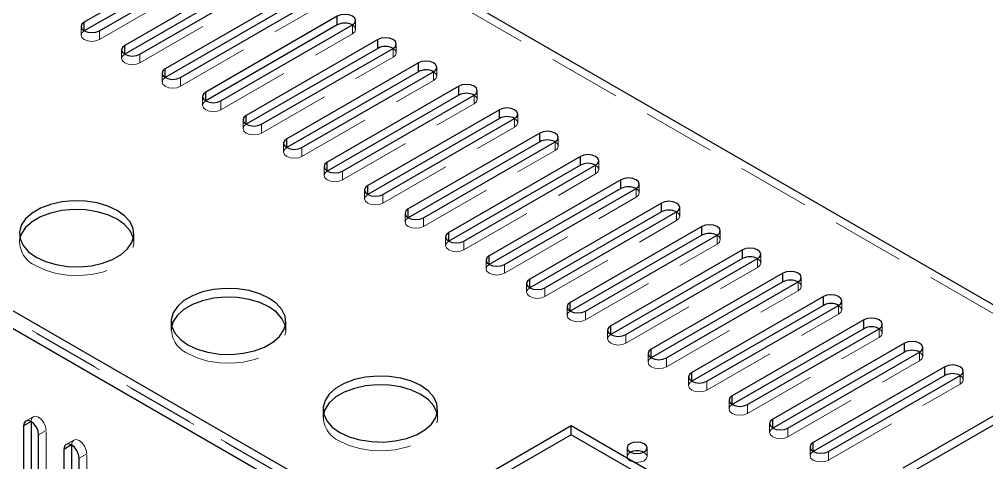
# Model space of a CAD drawing. Header units: millimetres. Extents: x 20 to 1161, y 26 to 820.
# Drawn here: x 979.6 to 1047.2, y 741.4 to 772.3 of the extents above; entities that cross this region are included whole.
import ezdxf

# ---------------------------------------------------------------- set-up
doc = ezdxf.new("R2010")
doc.units = ezdxf.units.MM
doc.header["$LTSCALE"] = 4
doc.linetypes.add('HIDDEN', pattern=[1.905, 1.27, -0.635])
doc.layers.add('SLD-0', color=7, linetype='Continuous')

msp = doc.modelspace()

# ---------------------------------------------------------------- linework, layer by layer
at = {"layer": 'SLD-0', "linetype": 'Continuous', "lineweight": 25}
for p, q in [((970.679, 796.826), (1117.05, 712.327)), ((934.316, 777.875), (1084.223, 691.335)), ((1083.675, 690.386), (933.768, 776.925)), ((993.342, 777.456), (984.149, 772.15)), ((993.342, 776.844), (984.149, 771.537)), ((985.21, 771.537), (994.402, 776.844)), ((996.17, 775.823), (986.978, 770.517)), ((996.17, 775.211), (986.978, 769.904)), ((988.038, 769.904), (997.231, 775.211)), ((998.999, 774.191), (989.806, 768.884)), ((998.999, 773.578), (989.806, 768.272)), ((990.867, 768.272), (1000.059, 773.578)), ((984.149, 771.537), (984.149, 772.15)), ((1001.827, 772.558), (992.635, 767.251)), ((1001.827, 771.945), (1001.827, 772.558)), ((1001.827, 771.945), (992.635, 766.639)), ((993.695, 766.639), (1002.888, 771.945)), ((1004.655, 770.925), (995.463, 765.618)), ((1004.655, 770.313), (1004.655, 770.925)), ((986.978, 769.904), (986.978, 770.517)), ((1004.655, 770.313), (995.463, 765.006)), ((996.524, 765.006), (1005.716, 770.313)), ((989.806, 768.272), (989.806, 768.884)), ((1007.484, 769.292), (998.291, 763.985)), ((1007.484, 768.68), (1007.484, 769.292)), ((1007.484, 768.68), (998.292, 763.373)), ((999.352, 763.373), (1008.545, 768.68)), ((1010.312, 767.659), (1001.12, 762.353)), ((1010.312, 767.047), (1010.312, 767.659)), ((992.635, 766.639), (992.635, 767.251)), ((1010.312, 767.047), (1001.12, 761.74)), ((1002.181, 761.74), (1011.373, 767.047)), ((1013.141, 766.027), (1003.948, 760.72)), ((1013.141, 765.414), (1013.141, 766.027)), ((995.463, 765.006), (995.463, 765.618)), ((1013.141, 765.414), (1003.948, 760.108)), ((1005.009, 760.108), (1014.201, 765.414)), ((998.291, 763.373), (998.291, 763.985)), ((1015.969, 764.394), (1006.777, 759.087)), ((1015.969, 763.781), (1015.969, 764.394)), ((1015.969, 763.781), (1006.777, 758.475)), ((1007.837, 758.475), (1017.03, 763.781)), ((1018.798, 762.761), (1009.605, 757.454)), ((1018.798, 762.148), (1018.798, 762.761)), ((1001.12, 761.74), (1001.12, 762.353)), ((1018.798, 762.148), (1009.605, 756.842)), ((1010.666, 756.842), (1019.858, 762.149)), ((1003.948, 760.108), (1003.948, 760.72)), ((1021.626, 761.128), (1012.434, 755.821)), ((1021.626, 760.516), (1021.626, 761.128)), ((1021.626, 760.516), (1012.434, 755.209)), ((1013.494, 755.209), (1022.687, 760.516)), ((1024.454, 759.495), (1015.262, 754.189)), ((1024.454, 758.883), (1024.454, 759.495)), ((1006.777, 758.475), (1006.777, 759.087)), ((1024.454, 758.883), (1015.262, 753.576)), ((1016.323, 753.576), (1025.515, 758.883)), ((1009.605, 756.842), (1009.605, 757.454)), ((1027.283, 757.862), (1018.09, 752.556)), ((1027.283, 757.25), (1018.091, 751.943)), ((1019.151, 751.943), (1028.344, 757.25)), ((1027.283, 757.25), (1027.283, 757.862)), ((1030.111, 756.23), (1020.919, 750.923)), ((1030.111, 755.617), (1030.111, 756.23)), ((1012.434, 755.209), (1012.434, 755.821)), ((1030.111, 755.617), (1020.919, 750.311)), ((1021.98, 750.311), (1031.172, 755.617)), ((1032.94, 754.597), (1023.747, 749.29)), ((1032.94, 753.984), (1032.94, 754.597)), ((1015.262, 753.576), (1015.262, 754.189)), ((1032.94, 753.984), (1023.747, 748.678)), ((1024.808, 748.678), (1034, 753.984)), ((1018.09, 751.943), (1018.09, 752.556)), ((1035.768, 752.964), (1026.576, 747.657)), ((1035.768, 752.352), (1035.768, 752.964)), ((1035.768, 752.352), (1026.576, 747.045)), ((1027.636, 747.045), (1036.829, 752.352)), ((1038.597, 751.331), (1029.404, 746.025)), ((1038.597, 750.719), (1038.597, 751.331)), ((1020.919, 750.311), (1020.919, 750.923)), ((1038.597, 750.719), (1029.404, 745.412)), ((1030.465, 745.412), (1039.657, 750.719)), ((1023.747, 748.678), (1023.747, 749.29)), ((1041.425, 749.698), (1032.233, 744.392)), ((1041.425, 749.086), (1041.425, 749.698)), ((1041.425, 749.086), (1032.233, 743.779)), ((1033.293, 743.779), (1042.486, 749.086)), ((1044.253, 748.066), (1035.061, 742.759)), ((1044.253, 747.453), (1044.253, 748.066)), ((1026.576, 747.045), (1026.576, 747.657)), ((1044.253, 747.453), (1035.061, 742.147)), ((1036.122, 742.147), (1045.314, 747.453)), ((1029.404, 745.412), (1029.404, 746.025)), ((1049.981, 745.963), (1041.319, 740.963)), ((1049.981, 745.351), (1041.849, 740.657)), ((1032.233, 743.779), (1032.233, 744.392)), ((980.437, 744.227), (979.907, 743.921)), ((979.907, 743.921), (979.907, 723.508)), ((980.437, 744.227), (980.437, 723.814)), ((1018.161, 743.922), (1009.499, 738.922)), ((1025.409, 739.738), (1018.161, 743.922)), ((1018.161, 743.31), (1018.161, 743.922)), ((980.967, 722.895), (980.967, 743.309)), ((1018.161, 743.31), (1010.03, 738.616)), ((1024.879, 739.432), (1018.161, 743.31)), ((983.265, 742.594), (982.735, 742.288)), ((983.265, 742.594), (983.265, 722.181)), ((1035.061, 742.147), (1035.061, 742.759)), ((982.735, 742.288), (982.735, 721.875)), ((983.796, 721.262), (983.796, 741.676))]:
    msp.add_line(p, q, dxfattribs=at)
at = {"layer": 'SLD-0', "linetype": 'HIDDEN', "lineweight": 18}
for p, q in [((970.679, 796.213), (1117.05, 711.715)), ((1084.205, 690.692), (934.298, 777.232)), ((934.316, 777.262), (1084.223, 690.723)), ((985.21, 770.925), (994.402, 776.232)), ((988.038, 769.292), (997.231, 774.599)), ((990.867, 767.659), (1000.059, 772.966)), ((1003.107, 771.639), (1003.107, 772.252)), ((983.93, 771.843), (983.93, 771.231)), ((984.149, 771.537), (984.149, 771.537)), ((984.149, 771.537), (984.149, 771.537)), ((985.21, 770.925), (985.21, 771.537)), ((1002.888, 771.333), (1002.888, 771.945)), ((993.695, 766.026), (1002.888, 771.333)), ((986.758, 770.211), (986.758, 769.598)), ((1005.716, 769.7), (1005.716, 770.313)), ((1005.936, 770.006), (1005.936, 770.619)), ((986.978, 769.904), (986.978, 769.904)), ((986.978, 769.904), (986.978, 769.904)), ((988.038, 769.292), (988.038, 769.904)), ((996.524, 764.394), (1005.716, 769.7)), ((1008.764, 768.374), (1008.764, 768.986)), ((989.587, 768.578), (989.587, 767.965)), ((989.806, 768.272), (989.806, 768.272)), ((989.806, 768.272), (989.806, 768.272)), ((990.867, 767.659), (990.867, 768.272)), ((999.352, 762.761), (1008.545, 768.067)), ((1008.545, 768.067), (1008.545, 768.68)), ((1011.593, 766.741), (1011.593, 767.353)), ((992.415, 766.945), (992.415, 766.333)), ((1011.373, 766.435), (1011.373, 767.047)), ((992.635, 766.639), (992.635, 766.639)), ((992.635, 766.639), (992.635, 766.639)), ((993.695, 766.026), (993.695, 766.639)), ((1002.181, 761.128), (1011.373, 766.435)), ((1014.201, 764.802), (1014.201, 765.414)), ((1014.421, 765.108), (1014.421, 765.72)), ((995.243, 765.312), (995.243, 764.7)), ((995.463, 765.006), (995.463, 765.006)), ((995.463, 765.006), (995.463, 765.006)), ((996.524, 764.394), (996.524, 765.006)), ((1005.009, 759.495), (1014.201, 764.802)), ((1017.249, 763.475), (1017.249, 764.088)), ((998.072, 763.679), (998.072, 763.067)), ((998.291, 763.373), (998.291, 763.373)), ((998.292, 763.373), (998.291, 763.373)), ((999.352, 762.761), (999.352, 763.373)), ((1017.03, 763.169), (1017.03, 763.781)), ((1007.837, 757.862), (1017.03, 763.169)), ((1000.9, 762.047), (1000.9, 761.434)), ((1019.858, 761.536), (1019.858, 762.149)), ((1020.078, 761.842), (1020.078, 762.455)), ((1001.12, 761.74), (1001.12, 761.74)), ((1001.12, 761.74), (1001.12, 761.74)), ((1002.181, 761.128), (1002.181, 761.74)), ((1010.666, 756.23), (1019.858, 761.536)), ((1022.906, 760.21), (1022.906, 760.822)), ((1003.729, 760.414), (1003.729, 759.801)), ((1003.948, 760.107), (1003.948, 760.108)), ((1003.948, 760.108), (1003.948, 760.107)), ((1005.009, 759.495), (1005.009, 760.108)), ((1022.687, 759.903), (1022.687, 760.516)), ((1013.494, 754.597), (1022.687, 759.903)), ((1006.557, 758.781), (1006.557, 758.168)), ((1025.515, 758.271), (1025.515, 758.883)), ((1025.735, 758.577), (1025.735, 759.189)), ((1006.777, 758.475), (1006.777, 758.475)), ((1006.777, 758.475), (1006.777, 758.475)), ((1007.837, 757.862), (1007.837, 758.475)), ((1016.323, 752.964), (1025.515, 758.271)), ((987.619, 756.74), (987.619, 757.352)), ((1028.344, 756.638), (1028.344, 757.25)), ((1028.563, 756.944), (1028.563, 757.556)), ((1009.386, 757.148), (1009.386, 756.536)), ((1009.605, 756.842), (1009.605, 756.842)), ((1009.605, 756.842), (1009.605, 756.842)), ((1010.666, 756.23), (1010.666, 756.842)), ((1019.151, 751.331), (1028.344, 756.638)), ((1031.392, 755.311), (1031.392, 755.923)), ((1012.214, 755.515), (1012.214, 754.903)), ((1012.434, 755.209), (1012.434, 755.209)), ((1012.434, 755.209), (1012.434, 755.209)), ((1013.494, 754.597), (1013.494, 755.209)), ((1031.172, 755.005), (1031.172, 755.617)), ((1021.98, 749.698), (1031.172, 755.005)), ((1015.042, 753.882), (1015.042, 753.27)), ((1034, 753.372), (1034, 753.984)), ((1034.22, 753.678), (1034.22, 754.291)), ((1015.262, 753.576), (1015.262, 753.576)), ((1015.262, 753.576), (1015.262, 753.576)), ((1016.323, 752.964), (1016.323, 753.576)), ((1024.808, 748.065), (1034, 753.372)), ((1037.048, 752.045), (1037.048, 752.658)), ((1017.871, 752.25), (1017.871, 751.637)), ((1018.09, 751.943), (1018.09, 751.943)), ((1018.091, 751.943), (1018.09, 751.943)), ((1019.151, 751.331), (1019.151, 751.943)), ((1036.829, 751.739), (1036.829, 752.352)), ((990.226, 751.229), (990.226, 750.617)), ((998.226, 750.617), (998.226, 751.229)), ((1027.636, 746.433), (1036.829, 751.739)), ((1020.699, 750.617), (1020.699, 750.004)), ((1039.657, 750.106), (1039.657, 750.719)), ((1039.877, 750.413), (1039.877, 751.025)), ((1020.919, 750.311), (1020.919, 750.311)), ((1020.919, 750.311), (1020.919, 750.311)), ((1021.98, 749.698), (1021.98, 750.311)), ((1030.465, 744.8), (1039.657, 750.106)), ((1042.705, 748.78), (1042.705, 749.392)), ((1023.528, 748.984), (1023.528, 748.372)), ((1023.747, 748.678), (1023.747, 748.678)), ((1023.747, 748.678), (1023.747, 748.678)), ((1024.808, 748.065), (1024.808, 748.678)), ((1033.293, 743.167), (1042.486, 748.474)), ((1042.486, 748.474), (1042.486, 749.086)), ((1026.356, 747.351), (1026.356, 746.739)), ((1045.314, 746.841), (1045.314, 747.453)), ((1045.534, 747.147), (1045.534, 747.759)), ((1026.576, 747.045), (1026.576, 747.045)), ((1026.576, 747.045), (1026.576, 747.045)), ((1027.636, 746.433), (1027.636, 747.045)), ((1036.122, 741.534), (1045.314, 746.841)), ((1000.832, 745.106), (1000.832, 744.494)), ((1008.832, 744.494), (1008.832, 745.106)), ((1029.185, 745.718), (1029.185, 745.106)), ((1029.404, 745.412), (1029.404, 745.412)), ((1029.404, 745.412), (1029.404, 745.412)), ((1030.465, 744.8), (1030.465, 745.412)), ((980.592, 744.571), (980.062, 744.265)), ((1032.013, 744.086), (1032.013, 743.473)), ((1032.233, 743.779), (1032.233, 743.779)), ((1032.233, 743.779), (1032.233, 743.779)), ((1033.293, 743.167), (1033.293, 743.779)), ((981.498, 743.615), (980.967, 743.309)), ((981.498, 723.201), (981.498, 743.615)), ((983.421, 742.938), (982.89, 742.632)), ((1022.057, 742.392), (1022.057, 741.779)), ((1023.457, 741.779), (1023.457, 742.392)), ((1034.841, 742.453), (1034.841, 741.84)), ((984.326, 741.982), (983.796, 741.676)), ((984.326, 721.569), (984.326, 741.982)), ((1035.061, 742.146), (1035.061, 742.147)), ((1035.061, 742.147), (1035.061, 742.146)), ((1036.122, 741.534), (1036.122, 742.147))]:
    msp.add_line(p, q, dxfattribs=at)
at = {"layer": 'SLD-0', "linetype": 'Continuous', "lineweight": 25, "flags": 128}
for points in [[(984.149, 772.15), (983.987, 772.009), (983.93, 771.843), (983.987, 771.678), (984.149, 771.537), (984.393, 771.443), (984.68, 771.41), (984.967, 771.443), (985.21, 771.537)], [(1002.888, 771.945), (1003.05, 772.086), (1003.107, 772.252), (1003.05, 772.417), (1002.888, 772.558), (1002.644, 772.652), (1002.357, 772.685), (1002.07, 772.652), (1001.827, 772.558)], [(1005.716, 770.313), (1005.879, 770.453), (1005.936, 770.619), (1005.879, 770.785), (1005.716, 770.925), (1005.473, 771.019), (1005.186, 771.052), (1004.899, 771.019), (1004.655, 770.925)], [(986.978, 770.517), (986.815, 770.376), (986.758, 770.211), (986.815, 770.045), (986.978, 769.904), (987.221, 769.811), (987.508, 769.778), (987.795, 769.811), (988.038, 769.904)], [(1008.545, 768.68), (1008.707, 768.82), (1008.764, 768.986), (1008.707, 769.152), (1008.545, 769.292), (1008.301, 769.386), (1008.014, 769.419), (1007.727, 769.386), (1007.484, 769.292)], [(989.806, 768.884), (989.644, 768.743), (989.587, 768.578), (989.644, 768.412), (989.806, 768.272), (990.05, 768.178), (990.337, 768.145), (990.624, 768.178), (990.867, 768.272)], [(1011.373, 767.047), (1011.536, 767.187), (1011.593, 767.353), (1011.536, 767.519), (1011.373, 767.659), (1011.13, 767.753), (1010.843, 767.786), (1010.556, 767.753), (1010.312, 767.659)], [(992.635, 767.251), (992.472, 767.111), (992.415, 766.945), (992.472, 766.779), (992.635, 766.639), (992.878, 766.545), (993.165, 766.512), (993.452, 766.545), (993.695, 766.639)], [(1014.201, 765.414), (1014.364, 765.555), (1014.421, 765.72), (1014.364, 765.886), (1014.201, 766.027), (1013.958, 766.12), (1013.671, 766.153), (1013.384, 766.12), (1013.141, 766.027)], [(995.463, 765.618), (995.3, 765.478), (995.243, 765.312), (995.3, 765.146), (995.463, 765.006), (995.706, 764.912), (995.993, 764.879), (996.28, 764.912), (996.524, 765.006)], [(998.291, 763.985), (998.129, 763.845), (998.072, 763.679), (998.129, 763.514), (998.291, 763.373), (998.535, 763.279), (998.822, 763.246), (999.109, 763.279), (999.352, 763.373)], [(1017.03, 763.781), (1017.192, 763.922), (1017.249, 764.088), (1017.192, 764.253), (1017.03, 764.394), (1016.786, 764.488), (1016.499, 764.521), (1016.212, 764.488), (1015.969, 764.394)], [(1019.858, 762.149), (1020.021, 762.289), (1020.078, 762.455), (1020.021, 762.62), (1019.858, 762.761), (1019.615, 762.855), (1019.328, 762.888), (1019.041, 762.855), (1018.798, 762.761)], [(1001.12, 762.353), (1000.957, 762.212), (1000.9, 762.047), (1000.957, 761.881), (1001.12, 761.74), (1001.363, 761.647), (1001.65, 761.614), (1001.937, 761.647), (1002.181, 761.74)], [(1003.948, 760.72), (1003.786, 760.579), (1003.729, 760.414), (1003.786, 760.248), (1003.948, 760.108), (1004.192, 760.014), (1004.479, 759.981), (1004.766, 760.014), (1005.009, 760.108)], [(1022.687, 760.516), (1022.849, 760.656), (1022.906, 760.822), (1022.849, 760.988), (1022.687, 761.128), (1022.443, 761.222), (1022.156, 761.255), (1021.869, 761.222), (1021.626, 761.128)], [(980.791, 755.719), (981.44, 755.416), (982.186, 755.196), (982.993, 755.071), (983.828, 755.046), (984.654, 755.122), (985.435, 755.295), (986.136, 755.558), (986.728, 755.899), (987.183, 756.304), (987.483, 756.755), (987.614, 757.231), (987.57, 757.713), (987.353, 758.18), (986.974, 758.61), (986.447, 758.985), (985.798, 759.289), (985.052, 759.508), (984.245, 759.633), (983.41, 759.658), (982.584, 759.583), (981.803, 759.41), (981.102, 759.147), (980.51, 758.805), (980.055, 758.401), (979.755, 757.95), (979.624, 757.473), (979.668, 756.991), (979.885, 756.525), (980.264, 756.095), (980.791, 755.719)], [(1025.515, 758.883), (1025.678, 759.023), (1025.735, 759.189), (1025.678, 759.355), (1025.515, 759.495), (1025.272, 759.589), (1024.985, 759.622), (1024.698, 759.589), (1024.454, 759.495)], [(987.584, 757.046), (987.57, 757.101), (987.353, 757.567), (986.974, 757.997), (986.447, 758.373), (985.798, 758.676), (985.052, 758.896), (984.245, 759.02), (983.41, 759.046), (982.584, 758.97), (981.803, 758.797), (981.102, 758.534), (980.51, 758.193), (980.055, 757.788), (979.755, 757.337), (979.654, 757.046)], [(1006.777, 759.087), (1006.614, 758.947), (1006.557, 758.781), (1006.614, 758.615), (1006.777, 758.475), (1007.02, 758.381), (1007.307, 758.348), (1007.594, 758.381), (1007.837, 758.475)], [(1028.344, 757.25), (1028.506, 757.391), (1028.563, 757.556), (1028.506, 757.722), (1028.344, 757.862), (1028.1, 757.956), (1027.813, 757.989), (1027.526, 757.956), (1027.283, 757.862)], [(1009.605, 757.454), (1009.443, 757.314), (1009.386, 757.148), (1009.443, 756.982), (1009.605, 756.842), (1009.849, 756.748), (1010.136, 756.715), (1010.423, 756.748), (1010.666, 756.842)], [(1031.172, 755.617), (1031.335, 755.758), (1031.392, 755.923), (1031.335, 756.089), (1031.172, 756.23), (1030.929, 756.323), (1030.642, 756.356), (1030.355, 756.323), (1030.111, 756.23)], [(1012.434, 755.821), (1012.271, 755.681), (1012.214, 755.515), (1012.271, 755.35), (1012.434, 755.209), (1012.677, 755.115), (1012.964, 755.082), (1013.251, 755.115), (1013.494, 755.209)], [(1034, 753.984), (1034.163, 754.125), (1034.22, 754.291), (1034.163, 754.456), (1034, 754.597), (1033.757, 754.691), (1033.47, 754.724), (1033.183, 754.691), (1032.94, 754.597)], [(1015.262, 754.189), (1015.099, 754.048), (1015.042, 753.882), (1015.099, 753.717), (1015.262, 753.576), (1015.505, 753.482), (1015.792, 753.449), (1016.079, 753.482), (1016.323, 753.576)], [(991.397, 749.596), (992.047, 749.293), (992.792, 749.073), (993.6, 748.948), (994.435, 748.923), (995.261, 748.999), (996.042, 749.172), (996.743, 749.435), (997.334, 749.776), (997.79, 750.181), (998.089, 750.631), (998.22, 751.108), (998.176, 751.59), (997.96, 752.057), (997.58, 752.487), (997.054, 752.862), (996.404, 753.166), (995.659, 753.385), (994.851, 753.51), (994.016, 753.535), (993.19, 753.46), (992.41, 753.287), (991.708, 753.024), (991.117, 752.682), (990.662, 752.277), (990.362, 751.827), (990.231, 751.35), (990.275, 750.868), (990.491, 750.402), (990.871, 749.971), (991.397, 749.596)], [(998.19, 750.923), (998.176, 750.978), (997.96, 751.444), (997.58, 751.874), (997.054, 752.25), (996.404, 752.553), (995.659, 752.772), (994.851, 752.897), (994.016, 752.923), (993.19, 752.847), (992.41, 752.674), (991.708, 752.411), (991.117, 752.07), (990.662, 751.665), (990.362, 751.214), (990.261, 750.923)], [(1018.09, 752.556), (1017.928, 752.415), (1017.871, 752.25), (1017.928, 752.084), (1018.09, 751.943), (1018.334, 751.85), (1018.621, 751.817), (1018.908, 751.85), (1019.151, 751.943)], [(1036.829, 752.352), (1036.991, 752.492), (1037.048, 752.658), (1036.991, 752.824), (1036.829, 752.964), (1036.585, 753.058), (1036.298, 753.091), (1036.011, 753.058), (1035.768, 752.964)], [(1039.657, 750.719), (1039.82, 750.859), (1039.877, 751.025), (1039.82, 751.191), (1039.657, 751.331), (1039.414, 751.425), (1039.127, 751.458), (1038.84, 751.425), (1038.597, 751.331)], [(1020.919, 750.923), (1020.756, 750.783), (1020.699, 750.617), (1020.756, 750.451), (1020.919, 750.311), (1021.162, 750.217), (1021.449, 750.184), (1021.736, 750.217), (1021.98, 750.311)], [(1042.486, 749.086), (1042.648, 749.227), (1042.705, 749.392), (1042.648, 749.558), (1042.486, 749.698), (1042.242, 749.792), (1041.955, 749.825), (1041.668, 749.792), (1041.425, 749.698)], [(1023.747, 749.29), (1023.585, 749.15), (1023.528, 748.984), (1023.585, 748.818), (1023.747, 748.678), (1023.991, 748.584), (1024.278, 748.551), (1024.565, 748.584), (1024.808, 748.678)], [(1045.314, 747.453), (1045.477, 747.594), (1045.534, 747.759), (1045.477, 747.925), (1045.314, 748.066), (1045.071, 748.159), (1044.784, 748.192), (1044.497, 748.159), (1044.253, 748.066)], [(1002.004, 743.473), (1002.654, 743.169), (1003.399, 742.95), (1004.206, 742.825), (1005.042, 742.8), (1005.867, 742.876), (1006.648, 743.049), (1007.349, 743.312), (1007.941, 743.653), (1008.396, 744.058), (1008.696, 744.508), (1008.827, 744.985), (1008.783, 745.467), (1008.567, 745.934), (1008.187, 746.364), (1007.661, 746.739), (1007.011, 747.043), (1006.266, 747.262), (1005.458, 747.387), (1004.623, 747.412), (1003.797, 747.337), (1003.016, 747.164), (1002.315, 746.901), (1001.724, 746.559), (1001.268, 746.154), (1000.969, 745.704), (1000.838, 745.227), (1000.881, 744.745), (1001.098, 744.279), (1001.478, 743.848), (1002.004, 743.473)], [(1026.576, 747.657), (1026.413, 747.517), (1026.356, 747.351), (1026.413, 747.185), (1026.576, 747.045), (1026.819, 746.951), (1027.106, 746.918), (1027.393, 746.951), (1027.636, 747.045)], [(1008.797, 744.8), (1008.783, 744.855), (1008.567, 745.321), (1008.187, 745.751), (1007.661, 746.126), (1007.011, 746.43), (1006.266, 746.649), (1005.458, 746.774), (1004.623, 746.8), (1003.797, 746.724), (1003.016, 746.551), (1002.315, 746.288), (1001.724, 745.947), (1001.268, 745.542), (1000.969, 745.091), (1000.868, 744.8)], [(1029.404, 746.025), (1029.242, 745.884), (1029.185, 745.718), (1029.242, 745.553), (1029.404, 745.412), (1029.647, 745.318), (1029.935, 745.285), (1030.222, 745.318), (1030.465, 745.412)], [(1032.233, 744.392), (1032.07, 744.251), (1032.013, 744.086), (1032.07, 743.92), (1032.233, 743.779), (1032.476, 743.686), (1032.763, 743.653), (1033.05, 743.686), (1033.293, 743.779)], [(980.967, 743.309), (980.927, 743.566), (980.812, 743.832), (980.64, 744.064), (980.437, 744.227), (980.234, 744.298), (980.062, 744.264), (979.947, 744.132), (979.907, 743.921)], [(983.796, 741.676), (983.755, 741.934), (983.64, 742.199), (983.468, 742.431), (983.265, 742.595), (983.063, 742.665), (982.89, 742.632), (982.775, 742.499), (982.735, 742.288)], [(1022.262, 742.106), (1022.489, 742.018), (1022.757, 741.987), (1023.025, 742.018), (1023.252, 742.106), (1023.404, 742.237), (1023.457, 742.392), (1023.404, 742.546), (1023.252, 742.677), (1023.025, 742.765), (1022.757, 742.796), (1022.489, 742.765), (1022.262, 742.677), (1022.111, 742.546), (1022.057, 742.392), (1022.111, 742.237), (1022.262, 742.106)], [(1035.061, 742.759), (1034.898, 742.618), (1034.841, 742.453), (1034.898, 742.287), (1035.061, 742.147), (1035.304, 742.053), (1035.591, 742.02), (1035.878, 742.053), (1036.122, 742.147)]]:
    msp.add_lwpolyline(points, dxfattribs=at)
at = {"layer": 'SLD-0', "linetype": 'HIDDEN', "lineweight": 18, "flags": 128}
for points in [[(984.149, 771.537), (983.987, 771.397), (983.93, 771.231), (983.987, 771.065), (984.149, 770.925), (984.393, 770.831), (984.68, 770.798), (984.967, 770.831), (985.21, 770.925)], [(1002.888, 771.333), (1003.05, 771.474), (1003.107, 771.639), (1003.05, 771.805), (1002.888, 771.945), (1002.888, 771.945)], [(1005.716, 769.7), (1005.879, 769.841), (1005.936, 770.006), (1005.879, 770.172), (1005.716, 770.313), (1005.716, 770.313)], [(986.978, 769.904), (986.815, 769.764), (986.758, 769.598), (986.815, 769.433), (986.978, 769.292), (987.221, 769.198), (987.508, 769.165), (987.795, 769.198), (988.038, 769.292)], [(989.806, 768.272), (989.644, 768.131), (989.587, 767.965), (989.644, 767.8), (989.806, 767.659), (990.05, 767.565), (990.337, 767.532), (990.624, 767.565), (990.867, 767.659)], [(1008.545, 768.067), (1008.707, 768.208), (1008.764, 768.374), (1008.707, 768.539), (1008.545, 768.68), (1008.544, 768.68)], [(1011.373, 766.435), (1011.536, 766.575), (1011.593, 766.741), (1011.536, 766.906), (1011.373, 767.047), (1011.373, 767.047)], [(992.635, 766.639), (992.472, 766.498), (992.415, 766.333), (992.472, 766.167), (992.635, 766.026), (992.878, 765.933), (993.165, 765.9), (993.452, 765.933), (993.695, 766.026)], [(1014.201, 764.802), (1014.364, 764.942), (1014.421, 765.108), (1014.364, 765.274), (1014.201, 765.414), (1014.201, 765.414)], [(995.463, 765.006), (995.3, 764.865), (995.243, 764.7), (995.3, 764.534), (995.463, 764.394), (995.706, 764.3), (995.993, 764.267), (996.28, 764.3), (996.524, 764.394)], [(998.291, 763.373), (998.129, 763.233), (998.072, 763.067), (998.129, 762.901), (998.291, 762.761), (998.535, 762.667), (998.822, 762.634), (999.109, 762.667), (999.352, 762.761)], [(1017.03, 763.169), (1017.192, 763.309), (1017.249, 763.475), (1017.192, 763.641), (1017.03, 763.781), (1017.03, 763.781)], [(1019.858, 761.536), (1020.021, 761.677), (1020.078, 761.842), (1020.021, 762.008), (1019.858, 762.148), (1019.858, 762.149)], [(1001.12, 761.74), (1000.957, 761.6), (1000.9, 761.434), (1000.957, 761.268), (1001.12, 761.128), (1001.363, 761.034), (1001.65, 761.001), (1001.937, 761.034), (1002.181, 761.128)], [(1003.948, 760.107), (1003.786, 759.967), (1003.729, 759.801), (1003.786, 759.636), (1003.948, 759.495), (1004.192, 759.401), (1004.479, 759.368), (1004.766, 759.401), (1005.009, 759.495)], [(1022.687, 759.903), (1022.849, 760.044), (1022.906, 760.21), (1022.849, 760.375), (1022.687, 760.516), (1022.687, 760.516)], [(1025.515, 758.271), (1025.678, 758.411), (1025.735, 758.577), (1025.678, 758.742), (1025.515, 758.883), (1025.515, 758.883)], [(1006.777, 758.475), (1006.614, 758.334), (1006.557, 758.168), (1006.614, 758.003), (1006.777, 757.862), (1007.02, 757.768), (1007.307, 757.736), (1007.594, 757.768), (1007.837, 757.862)], [(1028.344, 756.638), (1028.506, 756.778), (1028.563, 756.944), (1028.506, 757.11), (1028.344, 757.25), (1028.343, 757.25)], [(980.791, 755.107), (981.44, 754.803), (982.186, 754.584), (982.993, 754.459), (983.828, 754.434), (984.654, 754.509), (985.435, 754.682), (986.136, 754.945), (986.728, 755.287), (987.183, 755.691), (987.483, 756.142), (987.614, 756.619), (987.584, 757.046)], [(1009.605, 756.842), (1009.443, 756.701), (1009.386, 756.536), (1009.443, 756.37), (1009.605, 756.23), (1009.849, 756.136), (1010.136, 756.103), (1010.423, 756.136), (1010.666, 756.23)], [(1012.434, 755.209), (1012.271, 755.069), (1012.214, 754.903), (1012.271, 754.737), (1012.434, 754.597), (1012.677, 754.503), (1012.964, 754.47), (1013.251, 754.503), (1013.494, 754.597)], [(1031.172, 755.005), (1031.335, 755.145), (1031.392, 755.311), (1031.335, 755.477), (1031.172, 755.617), (1031.172, 755.617)], [(1034, 753.372), (1034.163, 753.513), (1034.22, 753.678), (1034.163, 753.844), (1034, 753.984), (1034, 753.984)], [(1015.262, 753.576), (1015.099, 753.436), (1015.042, 753.27), (1015.099, 753.104), (1015.262, 752.964), (1015.505, 752.87), (1015.792, 752.837), (1016.079, 752.87), (1016.323, 752.964)], [(1018.09, 751.943), (1017.928, 751.803), (1017.871, 751.637), (1017.928, 751.472), (1018.09, 751.331), (1018.334, 751.237), (1018.621, 751.204), (1018.908, 751.237), (1019.151, 751.331)], [(1036.829, 751.739), (1036.991, 751.88), (1037.048, 752.045), (1036.991, 752.211), (1036.829, 752.352), (1036.829, 752.352)], [(991.397, 748.984), (992.047, 748.68), (992.792, 748.461), (993.6, 748.336), (994.435, 748.311), (995.261, 748.386), (996.042, 748.559), (996.743, 748.822), (997.334, 749.164), (997.79, 749.568), (998.089, 750.019), (998.22, 750.496), (998.19, 750.923)], [(1039.657, 750.106), (1039.82, 750.247), (1039.877, 750.413), (1039.82, 750.578), (1039.657, 750.719), (1039.657, 750.719)], [(1020.919, 750.311), (1020.756, 750.17), (1020.699, 750.004), (1020.756, 749.839), (1020.919, 749.698), (1021.162, 749.604), (1021.449, 749.571), (1021.736, 749.604), (1021.98, 749.698)], [(1023.747, 748.678), (1023.585, 748.537), (1023.528, 748.372), (1023.585, 748.206), (1023.747, 748.065), (1023.991, 747.972), (1024.278, 747.939), (1024.565, 747.972), (1024.808, 748.065)], [(1042.486, 748.474), (1042.648, 748.614), (1042.705, 748.78), (1042.648, 748.945), (1042.486, 749.086), (1042.486, 749.086)], [(1045.314, 746.841), (1045.477, 746.981), (1045.534, 747.147), (1045.477, 747.313), (1045.314, 747.453), (1045.314, 747.453)], [(1026.576, 747.045), (1026.413, 746.904), (1026.356, 746.739), (1026.413, 746.573), (1026.576, 746.433), (1026.819, 746.339), (1027.106, 746.306), (1027.393, 746.339), (1027.636, 746.433)], [(1029.404, 745.412), (1029.242, 745.272), (1029.185, 745.106), (1029.242, 744.94), (1029.404, 744.8), (1029.647, 744.706), (1029.935, 744.673), (1030.222, 744.706), (1030.465, 744.8)], [(981.498, 743.615), (981.457, 743.873), (981.342, 744.138), (981.17, 744.37), (980.967, 744.534), (980.764, 744.604), (980.592, 744.571), (980.477, 744.438), (980.437, 744.227)], [(1002.004, 742.861), (1002.654, 742.557), (1003.399, 742.338), (1004.206, 742.213), (1005.042, 742.188), (1005.867, 742.263), (1006.648, 742.436), (1007.349, 742.699), (1007.941, 743.04), (1008.396, 743.445), (1008.696, 743.896), (1008.827, 744.373), (1008.797, 744.8)], [(1032.233, 743.779), (1032.07, 743.639), (1032.013, 743.473), (1032.07, 743.307), (1032.233, 743.167), (1032.476, 743.073), (1032.763, 743.04), (1033.05, 743.073), (1033.293, 743.167)], [(984.326, 741.982), (984.286, 742.24), (984.171, 742.505), (983.999, 742.737), (983.796, 742.901), (983.593, 742.971), (983.421, 742.938), (983.306, 742.806), (983.265, 742.594)], [(1022.301, 742.085), (1022.262, 742.065), (1022.111, 741.934), (1022.057, 741.779), (1022.111, 741.624), (1022.262, 741.493)], [(1022.262, 741.493), (1022.489, 741.406), (1022.757, 741.375), (1023.025, 741.406), (1023.252, 741.493), (1023.404, 741.624), (1023.457, 741.779), (1023.404, 741.934), (1023.252, 742.065), (1023.214, 742.085)], [(1035.061, 742.146), (1034.898, 742.006), (1034.841, 741.84), (1034.898, 741.675), (1035.061, 741.534), (1035.304, 741.44), (1035.591, 741.407), (1035.878, 741.44), (1036.122, 741.534)]]:
    msp.add_lwpolyline(points, dxfattribs=at)
at = {"layer": 'SLD-0', "linetype": 'Continuous', "lineweight": 25}
for centre, radius, start, end in [((1002.357, 770.922), 1.153, 62.6154, 117.38998), ((1005.186, 769.289), 1.153, 62.6154, 117.38998), ((1008.014, 767.656), 1.153, 62.6154, 117.38998), ((1010.843, 766.023), 1.153, 62.6154, 117.38998), ((1013.671, 764.391), 1.153, 62.6154, 117.38998), ((1016.499, 762.758), 1.153, 62.6154, 117.38998), ((1019.328, 761.125), 1.153, 62.6154, 117.38998), ((1022.156, 759.492), 1.153, 62.6154, 117.38998), ((1024.985, 757.859), 1.153, 62.6154, 117.38998), ((1027.813, 756.226), 1.153, 62.6154, 117.38998), ((1030.642, 754.594), 1.153, 62.6154, 117.38998), ((1033.47, 752.961), 1.153, 62.6154, 117.38998), ((1036.298, 751.328), 1.153, 62.6154, 117.38998), ((1039.127, 749.695), 1.153, 62.6154, 117.38998), ((1041.955, 748.062), 1.153, 62.6154, 117.38998), ((1044.784, 746.43), 1.153, 62.6154, 117.38998), ((1022.757, 741.089), 1.096, 65.36746, 114.63254)]:
    msp.add_arc(centre, radius, start, end, dxfattribs=at)
at = {"layer": 'SLD-0', "linetype": 'HIDDEN', "lineweight": 18}
for centre in [(981.496, 756.823), (992.103, 750.7), (1002.71, 744.577)]:
    msp.add_arc(centre, 1.855, 173.09587, 247.64403, dxfattribs=at)

doc.saveas('drawing.dxf')
